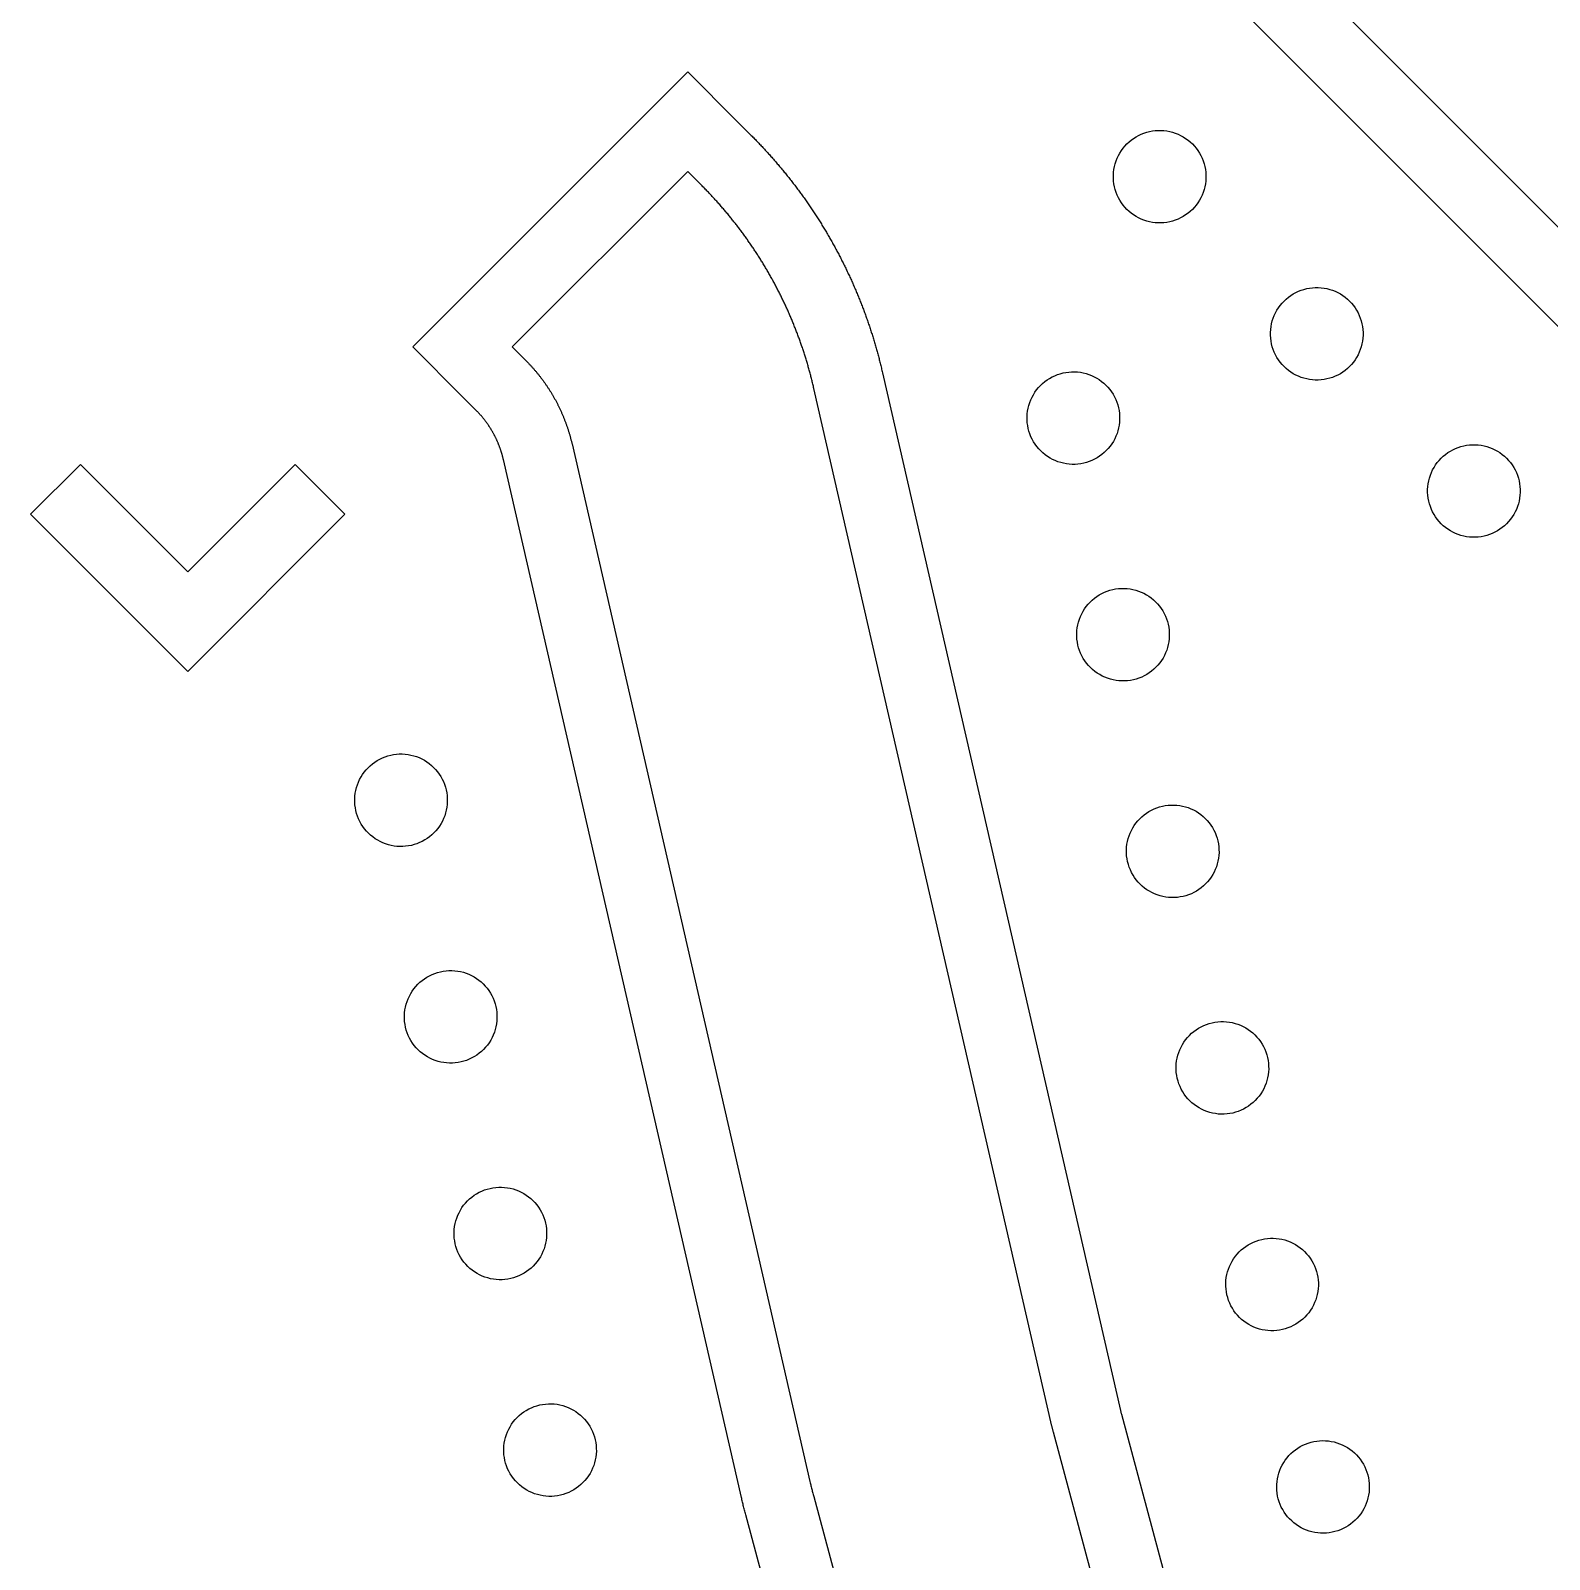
# Model space of a CAD drawing. Extents: x -16500 to 16500, y -16500 to 16500.
# Drawn here: x -424 to 3676, y -7772 to -3644 of the extents above; entities that cross this region are included whole.
import ezdxf

# ---------------------------------------------------------------- set-up
doc = ezdxf.new("R2010")
doc.units = 0
doc.header["$MEASUREMENT"] = 0
doc.layers.add('Top', color=1, linetype='Continuous')
doc.layers.add('Via', color=100, linetype='Continuous')

msp = doc.modelspace()

# ---------------------------------------------------------------- linework, layer by layer
at = {"layer": 'Top'}
for points in [[(2181.424, -2923.887), (2923.887, -2181.424), (7761.531, -7019.069), (8626.703, -6660.703), (10016.875, -7236.531), (10592.703, -8626.703), (10016.875, -10016.875), (8626.703, -10592.703), (7236.531, -10016.875), (6660.703, -8626.703), (7019.069, -7761.531)], [(2450.125, -2923.887), (6488.412, -6962.174), (6488.412, -6962.174), (6999.65, -7473.412), (7473.412, -6999.65), (6962.174, -6488.412), (6962.174, -6488.412), (2923.887, -2450.125)], [(0, -5374.012), (-424.264, -4949.747), (-289.914, -4815.397), (0, -5105.311), (289.914, -4815.397), (424.264, -4949.747)]]:
    msp.add_lwpolyline(points, close=True, dxfattribs=at)
for points in [[(1902.754, -9129.615), (1506.519, -7650.847), (1505.692, -7647.743), (1504.871, -7644.637), (1504.059, -7641.529), (1503.254, -7638.42), (1502.456, -7635.308), (1501.666, -7632.194), (1500.884, -7629.078), (1500.109, -7625.961), (1499.342, -7622.842), (1498.582, -7619.72), (1497.83, -7616.597), (1497.085, -7613.472), (1496.348, -7610.346), (1495.619, -7607.217), (1494.897, -7604.087), (852.343, -4802.223), (852.008, -4800.781), (851.665, -4799.341), (851.315, -4797.902), (850.957, -4796.465), (850.591, -4795.031), (850.217, -4793.598), (849.836, -4792.167), (849.447, -4790.738), (849.05, -4789.312), (848.646, -4787.887), (848.234, -4786.465), (847.815, -4785.045), (847.387, -4783.628), (846.952, -4782.212), (846.51, -4780.799), (846.06, -4779.389), (845.602, -4777.98), (845.137, -4776.575), (844.664, -4775.172), (844.183, -4773.771), (843.695, -4772.373), (843.2, -4770.978), (842.697, -4769.585), (842.187, -4768.195), (841.669, -4766.808), (841.143, -4765.424), (840.61, -4764.042), (840.07, -4762.664), (839.523, -4761.288), (838.967, -4759.915), (838.405, -4758.546), (837.835, -4757.179), (837.258, -4755.815), (836.673, -4754.455), (836.082, -4753.098), (835.483, -4751.744), (834.876, -4750.393), (834.262, -4749.045), (833.642, -4747.701), (833.013, -4746.36), (832.378, -4745.023), (831.735, -4743.689), (831.086, -4742.358), (830.429, -4741.031), (829.765, -4739.708), (829.094, -4738.388), (828.415, -4737.072), (827.73, -4735.759), (827.038, -4734.451), (826.338, -4733.146), (825.632, -4731.844), (824.919, -4730.547), (824.198, -4729.253), (823.471, -4727.963), (822.737, -4726.678), (821.995, -4725.396), (821.247, -4724.118), (820.492, -4722.844), (819.731, -4721.575), (818.962, -4720.309), (818.187, -4719.048), (817.404, -4717.79), (816.615, -4716.537), (815.82, -4715.289), (815.017, -4714.044), (814.208, -4712.804), (813.392, -4711.569), (812.57, -4710.337), (811.741, -4709.11), (810.905, -4707.888), (810.063, -4706.67), (809.214, -4705.457), (808.359, -4704.248), (807.498, -4703.044), (806.629, -4701.845), (805.755, -4700.65), (804.874, -4699.46), (803.986, -4698.275), (803.092, -4697.094), (802.192, -4695.919), (801.286, -4694.748), (800.373, -4693.582), (799.454, -4692.421), (798.528, -4691.265), (797.597, -4690.114), (796.659, -4688.968), (795.715, -4687.828), (794.765, -4686.692), (793.809, -4685.561), (792.847, -4684.436), (791.879, -4683.315), (790.905, -4682.2), (789.925, -4681.091), (788.938, -4679.986), (787.946, -4678.887), (786.948, -4677.793), (785.944, -4676.705), (784.935, -4675.622), (783.919, -4674.544), (782.898, -4673.472), (781.871, -4672.406), (780.838, -4671.345), (779.799, -4670.289), (778.755, -4669.239), (741.764, -4632.248), (741.763, -4632.248), (607.413, -4497.898), (1349.875, -3755.436), (1483.872, -3889.432), (1483.872, -3889.432), (1521.217, -3926.777), (1523.516, -3929.081), (1525.808, -3931.391), (1528.095, -3933.706), (1530.376, -3936.027), (1532.652, -3938.353), (1534.922, -3940.685), (1537.186, -3943.022), (1539.444, -3945.365), (1541.696, -3947.714), (1543.943, -3950.068), (1546.184, -3952.428), (1548.419, -3954.793), (1550.649, -3957.163), (1552.872, -3959.54), (1555.09, -3961.921), (1557.302, -3964.308), (1559.507, -3966.7), (1561.708, -3969.098), (1563.902, -3971.501), (1566.09, -3973.91), (1568.272, -3976.324), (1570.449, -3978.743), (1572.619, -3981.168), (1574.784, -3983.598), (1576.942, -3986.033), (1579.095, -3988.474), (1581.241, -3990.919), (1583.382, -3993.371), (1585.516, -3995.827), (1587.645, -3998.288), (1589.767, -4000.755), (1591.883, -4003.227), (1593.994, -4005.705), (1596.098, -4008.187), (1598.196, -4010.674), (1600.288, -4013.167), (1602.374, -4015.665), (1604.453, -4018.168), (1606.527, -4020.676), (1608.594, -4023.189), (1610.655, -4025.707), (1612.71, -4028.23), (1614.759, -4030.759), (1616.802, -4033.292), (1618.838, -4035.83), (1620.868, -4038.374), (1622.892, -4040.922), (1624.91, -4043.475), (1626.921, -4046.033), (1628.926, -4048.596), (1630.925, -4051.165), (1632.917, -4053.737), (1634.903, -4056.315), (1636.883, -4058.898), (1638.856, -4061.486), (1640.823, -4064.078), (1642.784, -4066.675), (1644.738, -4069.277), (1646.686, -4071.884), (1648.628, -4074.496), (1650.563, -4077.112), (1652.491, -4079.733), (1654.413, -4082.359), (1656.329, -4084.989), (1658.238, -4087.625), (1660.141, -4090.265), (1662.037, -4092.909), (1663.927, -4095.558), (1665.81, -4098.212), (1667.687, -4100.871), (1669.557, -4103.534), (1671.421, -4106.201), (1673.278, -4108.874), (1675.129, -4111.55), (1676.973, -4114.232), (1678.81, -4116.918), (1680.641, -4119.608), (1682.465, -4122.303), (1684.283, -4125.002), (1686.093, -4127.706), (1687.898, -4130.414), (1689.695, -4133.127), (1691.486, -4135.844), (1693.271, -4138.565), (1695.048, -4141.291), (1696.819, -4144.021), (1698.583, -4146.756), (1700.341, -4149.494), (1702.091, -4152.238), (1703.835, -4154.985), (1705.572, -4157.737), (1707.303, -4160.493), (1709.026, -4163.253), (1710.743, -4166.017), (1712.453, -4168.786), (1714.157, -4171.559), (1715.853, -4174.336), (1717.543, -4177.117), (1719.226, -4179.902), (1720.902, -4182.692), (1722.571, -4185.485), (1724.233, -4188.283), (1725.888, -4191.084), (1727.537, -4193.89), (1729.178, -4196.7), (1730.813, -4199.514), (1732.441, -4202.332), (1734.062, -4205.153), (1735.676, -4207.979), (1737.282, -4210.809), (1738.882, -4213.643), (1740.475, -4216.48), (1742.062, -4219.322), (1743.641, -4222.167), (1745.213, -4225.016), (1746.778, -4227.869), (1748.336, -4230.726), (1749.887, -4233.587), (1751.431, -4236.452), (1752.968, -4239.32), (1754.498, -4242.192), (1756.021, -4245.068), (1757.537, -4247.948), (1759.045, -4250.831), (1760.547, -4253.718), (1762.041, -4256.609), (1763.529, -4259.503), (1765.009, -4262.401), (1766.482, -4265.303), (1767.948, -4268.208), (1769.407, -4271.117), (1770.859, -4274.029), (1772.304, -4276.945), (1773.741, -4279.864), (1775.172, -4282.787), (1776.595, -4285.714), (1778.011, -4288.644), (1779.419, -4291.577), (1780.821, -4294.514), (1782.215, -4297.455), (1783.602, -4300.398), (1784.982, -4303.346), (1786.355, -4306.296), (1787.72, -4309.25), (1789.078, -4312.207), (1790.429, -4315.168), (1791.772, -4318.132), (1793.109, -4321.099), (1794.438, -4324.069), (1795.759, -4327.043), (1797.074, -4330.02), (1798.381, -4333), (1799.68, -4335.984), (1800.973, -4338.97), (1802.258, -4341.96), (1803.535, -4344.953), (1804.806, -4347.949), (1806.069, -4350.948), (1807.324, -4353.95), (1808.573, -4356.955), (1809.813, -4359.964), (1811.047, -4362.975), (1812.273, -4365.989), (1813.492, -4369.007), (1814.703, -4372.027), (1815.907, -4375.05), (1817.103, -4378.077), (1818.292, -4381.106), (1819.474, -4384.138), (1820.648, -4387.173), (1821.814, -4390.211), (1822.973, -4393.252), (1824.125, -4396.295), (1825.269, -4399.342), (1826.406, -4402.391), (1827.535, -4405.443), (1828.657, -4408.498), (1829.771, -4411.555), (1830.878, -4414.615), (1831.977, -4417.678), (1833.068, -4420.744), (1834.153, -4423.812), (1835.229, -4426.883), (1836.298, -4429.957), (1837.36, -4433.033), (1838.414, -4436.112), (1839.46, -4439.193), (1840.499, -4442.277), (1841.53, -4445.363), (1842.554, -4448.452), (1843.57, -4451.544), (1844.578, -4454.638), (1845.579, -4457.734), (1846.572, -4460.833), (1847.558, -4463.935), (1848.536, -4467.038), (1849.506, -4470.144), (1850.469, -4473.253), (1851.424, -4476.364), (1852.371, -4479.477), (1853.311, -4482.593), (1854.243, -4485.71), (1855.168, -4488.831), (1856.085, -4491.953), (1856.994, -4495.077), (1857.895, -4498.204), (1858.789, -4501.333), (1859.675, -4504.465), (1860.554, -4507.598), (1861.424, -4510.733), (1862.287, -4513.871), (1863.143, -4517.011), (1863.99, -4520.153), (1864.83, -4523.297), (1865.662, -4526.443), (1866.487, -4529.591), (1867.303, -4532.741), (1868.112, -4535.893), (1868.913, -4539.047), (1869.707, -4542.203), (1870.493, -4545.361), (1871.271, -4548.52), (1872.041, -4551.682), (1872.803, -4554.846), (1873.558, -4558.011), (1874.305, -4561.179), (1875.044, -4564.348), (1875.775, -4567.519), (2518.329, -7369.382), (2518.652, -7370.774), (2518.982, -7372.164), (2519.32, -7373.552), (2519.664, -7374.939), (2520.016, -7376.323), (2520.375, -7377.706), (2520.741, -7379.087), (2916.976, -8857.855)], [(2733.45, -8907.031), (2337.216, -7428.263), (2336.733, -7426.447), (2336.258, -7424.629), (2335.79, -7422.809), (2335.329, -7420.988), (2334.876, -7419.164), (2334.43, -7417.339), (2333.991, -7415.512), (2333.56, -7413.683), (2333.137, -7411.853), (1690.583, -4609.989), (1689.905, -4607.054), (1689.22, -4604.121), (1688.528, -4601.189), (1687.827, -4598.26), (1687.119, -4595.332), (1686.403, -4592.406), (1685.679, -4589.483), (1684.947, -4586.561), (1684.208, -4583.641), (1683.461, -4580.723), (1682.706, -4577.807), (1681.943, -4574.893), (1681.173, -4571.981), (1680.395, -4569.071), (1679.609, -4566.163), (1678.816, -4563.257), (1678.015, -4560.354), (1677.206, -4557.452), (1676.389, -4554.553), (1675.565, -4551.656), (1674.733, -4548.761), (1673.893, -4545.868), (1673.046, -4542.977), (1672.191, -4540.089), (1671.328, -4537.203), (1670.458, -4534.319), (1669.58, -4531.438), (1668.695, -4528.559), (1667.801, -4525.682), (1666.901, -4522.808), (1665.992, -4519.936), (1665.076, -4517.067), (1664.152, -4514.2), (1663.221, -4511.335), (1662.282, -4508.473), (1661.336, -4505.614), (1660.381, -4502.757), (1659.42, -4499.902), (1658.451, -4497.05), (1657.474, -4494.201), (1656.489, -4491.354), (1655.498, -4488.51), (1654.498, -4485.668), (1653.491, -4482.83), (1652.477, -4479.994), (1651.454, -4477.16), (1650.425, -4474.329), (1649.388, -4471.501), (1648.343, -4468.676), (1647.291, -4465.854), (1646.232, -4463.034), (1645.165, -4460.217), (1644.09, -4457.403), (1643.008, -4454.592), (1641.919, -4451.784), (1640.822, -4448.979), (1639.718, -4446.176), (1638.606, -4443.377), (1637.487, -4440.58), (1636.36, -4437.787), (1635.226, -4434.996), (1634.085, -4432.209), (1632.936, -4429.424), (1631.78, -4426.643), (1630.616, -4423.865), (1629.445, -4421.089), (1628.267, -4418.317), (1627.081, -4415.548), (1625.888, -4412.783), (1624.688, -4410.02), (1623.48, -4407.26), (1622.265, -4404.504), (1621.043, -4401.751), (1619.813, -4399.001), (1618.577, -4396.255), (1617.332, -4393.512), (1616.081, -4390.772), (1614.822, -4388.035), (1613.556, -4385.302), (1612.283, -4382.572), (1611.003, -4379.846), (1609.715, -4377.123), (1608.42, -4374.403), (1607.118, -4371.687), (1605.809, -4368.975), (1604.492, -4366.265), (1603.168, -4363.56), (1601.837, -4360.857), (1600.499, -4358.159), (1599.154, -4355.464), (1597.802, -4352.772), (1596.442, -4350.084), (1595.076, -4347.4), (1593.702, -4344.72), (1592.321, -4342.043), (1590.933, -4339.369), (1589.538, -4336.7), (1588.136, -4334.034), (1586.727, -4331.372), (1585.311, -4328.713), (1583.887, -4326.058), (1582.457, -4323.408), (1581.02, -4320.761), (1579.575, -4318.117), (1578.124, -4315.478), (1576.666, -4312.842), (1575.2, -4310.211), (1573.728, -4307.583), (1572.249, -4304.959), (1570.762, -4302.339), (1569.269, -4299.723), (1567.769, -4297.111), (1566.262, -4294.503), (1564.748, -4291.899), (1563.227, -4289.299), (1561.699, -4286.703), (1560.164, -4284.112), (1558.623, -4281.524), (1557.074, -4278.94), (1555.519, -4276.361), (1553.957, -4273.785), (1552.388, -4271.214), (1550.812, -4268.647), (1549.23, -4266.084), (1547.64, -4263.525), (1546.044, -4260.971), (1544.441, -4258.421), (1542.832, -4255.875), (1541.215, -4253.333), (1539.592, -4250.796), (1537.962, -4248.263), (1536.325, -4245.734), (1534.682, -4243.209), (1533.032, -4240.689), (1531.375, -4238.174), (1529.712, -4235.663), (1528.042, -4233.156), (1526.365, -4230.654), (1524.682, -4228.156), (1522.992, -4225.662), (1521.295, -4223.173), (1519.592, -4220.689), (1517.882, -4218.209), (1516.166, -4215.734), (1514.443, -4213.263), (1512.714, -4210.797), (1510.978, -4208.335), (1509.235, -4205.878), (1507.486, -4203.426), (1505.731, -4200.978), (1503.969, -4198.535), (1502.2, -4196.097), (1500.425, -4193.663), (1498.644, -4191.234), (1496.856, -4188.81), (1495.062, -4186.391), (1493.261, -4183.976), (1491.454, -4181.566), (1489.641, -4179.161), (1487.821, -4176.761), (1485.995, -4174.366), (1484.162, -4171.975), (1482.323, -4169.589), (1480.478, -4167.209), (1478.627, -4164.833), (1476.769, -4162.462), (1474.905, -4160.096), (1473.034, -4157.735), (1471.158, -4155.379), (1469.275, -4153.028), (1467.386, -4150.681), (1465.49, -4148.34), (1463.589, -4146.004), (1461.681, -4143.673), (1459.767, -4141.347), (1457.847, -4139.027), (1455.921, -4136.711), (1453.988, -4134.4), (1452.05, -4132.095), (1450.105, -4129.795), (1448.154, -4127.499), (1446.198, -4125.209), (1444.235, -4122.925), (1442.266, -4120.645), (1440.291, -4118.371), (1438.31, -4116.102), (1436.323, -4113.838), (1434.33, -4111.58), (1432.331, -4109.326), (1430.326, -4107.078), (1428.315, -4104.836), (1426.298, -4102.599), (1424.275, -4100.367), (1422.247, -4098.14), (1420.212, -4095.919), (1418.171, -4093.703), (1416.125, -4091.493), (1414.073, -4089.288), (1412.015, -4087.089), (1409.951, -4084.895), (1407.881, -4082.707), (1405.805, -4080.524), (1403.724, -4078.346), (1401.637, -4076.175), (1399.544, -4074.008), (1397.446, -4071.847), (1395.341, -4069.692), (1393.231, -4067.543), (1391.116, -4065.399), (1388.994, -4063.26), (1386.867, -4061.128), (1349.876, -4024.136), (876.114, -4497.898), (913.106, -4534.889), (914.467, -4536.256), (915.822, -4537.628), (917.172, -4539.006), (918.515, -4540.39), (919.854, -4541.779), (921.186, -4543.173), (922.513, -4544.573), (923.833, -4545.979), (925.148, -4547.39), (926.457, -4548.806), (927.76, -4550.228), (929.058, -4551.656), (930.349, -4553.088), (931.634, -4554.526), (932.914, -4555.97), (934.187, -4557.418), (935.455, -4558.872), (936.716, -4560.332), (937.971, -4561.796), (939.22, -4563.266), (940.464, -4564.74), (941.7, -4566.22), (942.931, -4567.705), (944.156, -4569.195), (945.374, -4570.69), (946.587, -4572.191), (947.793, -4573.696), (948.992, -4575.206), (950.186, -4576.721), (951.373, -4578.241), (952.554, -4579.766), (953.728, -4581.296), (954.897, -4582.831), (956.058, -4584.371), (957.214, -4585.915), (958.363, -4587.464), (959.505, -4589.018), (960.641, -4590.577), (961.771, -4592.14), (962.894, -4593.708), (964.011, -4595.281), (965.121, -4596.858), (966.224, -4598.44), (967.321, -4600.027), (968.412, -4601.618), (969.495, -4603.213), (970.573, -4604.813), (971.643, -4606.418), (972.707, -4608.026), (973.764, -4609.64), (974.814, -4611.257), (975.858, -4612.879), (976.895, -4614.506), (977.925, -4616.136), (978.949, -4617.771), (979.965, -4619.41), (980.975, -4621.053), (981.978, -4622.701), (982.975, -4624.352), (983.964, -4626.008), (984.946, -4627.668), (985.922, -4629.332), (986.891, -4631), (987.852, -4632.671), (988.807, -4634.347), (989.755, -4636.027), (990.696, -4637.711), (991.63, -4639.399), (992.556, -4641.09), (993.476, -4642.785), (994.389, -4644.484), (995.295, -4646.187), (996.193, -4647.894), (997.085, -4649.604), (997.969, -4651.318), (998.847, -4653.036), (999.717, -4654.757), (1000.58, -4656.482), (1001.436, -4658.211), (1002.285, -4659.943), (1003.126, -4661.678), (1003.961, -4663.417), (1004.788, -4665.159), (1005.608, -4666.905), (1006.42, -4668.655), (1007.226, -4670.407), (1008.024, -4672.163), (1008.814, -4673.922), (1009.598, -4675.685), (1010.374, -4677.45), (1011.143, -4679.219), (1011.905, -4680.991), (1012.659, -4682.767), (1013.405, -4684.545), (1014.145, -4686.326), (1014.877, -4688.111), (1015.601, -4689.898), (1016.319, -4691.689), (1017.028, -4693.482), (1017.731, -4695.279), (1018.425, -4697.078), (1019.113, -4698.88), (1019.793, -4700.685), (1020.465, -4702.493), (1021.13, -4704.303), (1021.787, -4706.117), (1022.437, -4707.933), (1023.08, -4709.751), (1023.714, -4711.573), (1024.342, -4713.396), (1024.961, -4715.223), (1025.573, -4717.052), (1026.178, -4718.884), (1026.775, -4720.718), (1027.364, -4722.554), (1027.945, -4724.393), (1028.519, -4726.235), (1029.086, -4728.078), (1029.644, -4729.925), (1030.195, -4731.773), (1030.739, -4733.624), (1031.274, -4735.476), (1031.802, -4737.332), (1032.323, -4739.189), (1032.835, -4741.048), (1033.34, -4742.91), (1033.837, -4744.773), (1034.327, -4746.639), (1034.808, -4748.507), (1035.282, -4750.376), (1035.748, -4752.248), (1036.207, -4754.121), (1036.657, -4755.997), (1037.1, -4757.874), (1037.535, -4759.753), (1680.089, -7561.617), (1680.752, -7564.489), (1681.422, -7567.361), (1682.1, -7570.23), (1682.785, -7573.097), (1683.478, -7575.963), (1684.178, -7578.827), (1684.885, -7581.689), (1685.6, -7584.55), (1686.322, -7587.408), (1687.052, -7590.265), (1687.789, -7593.119), (1688.534, -7595.972), (1689.286, -7598.823), (1690.045, -7601.672), (2086.28, -9080.439)]]:
    msp.add_lwpolyline(points, dxfattribs=at)
at = {"layer": 'Via'}
for points in [[(2620.147, -4163.225), (2612.31, -4162.732), (2604.519, -4161.748), (2596.805, -4160.276), (2589.199, -4158.323), (2581.731, -4155.897), (2574.43, -4153.006), (2567.324, -4149.663), (2560.443, -4145.88), (2553.813, -4141.672), (2547.46, -4137.056), (2541.409, -4132.051), (2535.685, -4126.675), (2530.309, -4120.951), (2525.304, -4114.9), (2520.688, -4108.547), (2516.48, -4101.917), (2512.697, -4095.036), (2509.354, -4087.93), (2506.463, -4080.629), (2504.037, -4073.161), (2502.084, -4065.555), (2500.612, -4057.841), (2499.628, -4050.05), (2499.135, -4042.213), (2499.135, -4034.36), (2499.628, -4026.523), (2500.612, -4018.732), (2502.084, -4011.019), (2504.037, -4003.413), (2506.463, -3995.945), (2509.354, -3988.643), (2512.697, -3981.538), (2516.48, -3974.657), (2520.688, -3968.026), (2525.304, -3961.673), (2530.309, -3955.623), (2535.685, -3949.898), (2541.409, -3944.523), (2547.46, -3939.517), (2553.813, -3934.902), (2560.443, -3930.694), (2567.324, -3926.911), (2574.43, -3923.567), (2581.731, -3920.677), (2589.199, -3918.25), (2596.805, -3916.297), (2604.519, -3914.826), (2612.31, -3913.842), (2620.147, -3913.348), (2628, -3913.348), (2635.837, -3913.842), (2643.628, -3914.826), (2651.341, -3916.297), (2658.947, -3918.25), (2666.415, -3920.677), (2673.717, -3923.567), (2680.822, -3926.911), (2687.703, -3930.694), (2694.334, -3934.902), (2700.687, -3939.517), (2706.737, -3944.523), (2712.462, -3949.898), (2717.837, -3955.623), (2722.843, -3961.673), (2727.458, -3968.026), (2731.666, -3974.657), (2735.449, -3981.538), (2738.793, -3988.643), (2741.683, -3995.945), (2744.11, -4003.413), (2746.063, -4011.019), (2747.534, -4018.732), (2748.518, -4026.523), (2749.012, -4034.36), (2749.012, -4042.213), (2748.518, -4050.05), (2747.534, -4057.841), (2746.063, -4065.555), (2744.11, -4073.161), (2741.683, -4080.629), (2738.793, -4087.93), (2735.449, -4095.036), (2731.666, -4101.917), (2727.458, -4108.547), (2722.843, -4114.9), (2717.837, -4120.951), (2712.462, -4126.675), (2706.737, -4132.051), (2700.687, -4137.056), (2694.334, -4141.672), (2687.703, -4145.88), (2680.822, -4149.663), (2673.717, -4153.006), (2666.415, -4155.897), (2658.947, -4158.323), (2651.341, -4160.276), (2643.628, -4161.748), (2635.837, -4162.732), (2628, -4163.225)], [(3044.412, -4587.49), (3036.575, -4586.997), (3028.784, -4586.013), (3021.07, -4584.541), (3013.464, -4582.588), (3005.996, -4580.162), (2998.695, -4577.271), (2991.589, -4573.928), (2984.708, -4570.145), (2978.078, -4565.937), (2971.725, -4561.321), (2965.674, -4556.316), (2959.95, -4550.94), (2954.574, -4545.216), (2949.569, -4539.165), (2944.953, -4532.812), (2940.745, -4526.182), (2936.962, -4519.301), (2933.619, -4512.195), (2930.728, -4504.894), (2928.302, -4497.426), (2926.349, -4489.82), (2924.877, -4482.106), (2923.893, -4474.315), (2923.4, -4466.478), (2923.4, -4458.625), (2923.893, -4450.788), (2924.877, -4442.997), (2926.349, -4435.284), (2928.302, -4427.678), (2930.728, -4420.21), (2933.619, -4412.908), (2936.962, -4405.803), (2940.745, -4398.922), (2944.953, -4392.291), (2949.569, -4385.938), (2954.574, -4379.888), (2959.95, -4374.163), (2965.674, -4368.788), (2971.725, -4363.782), (2978.078, -4359.167), (2984.708, -4354.959), (2991.589, -4351.176), (2998.695, -4347.832), (3005.996, -4344.942), (3013.464, -4342.515), (3021.07, -4340.562), (3028.784, -4339.091), (3036.575, -4338.107), (3044.412, -4337.613), (3052.265, -4337.613), (3060.102, -4338.107), (3067.893, -4339.091), (3075.606, -4340.562), (3083.212, -4342.515), (3090.68, -4344.942), (3097.982, -4347.832), (3105.087, -4351.176), (3111.968, -4354.959), (3118.599, -4359.167), (3124.952, -4363.782), (3131.002, -4368.788), (3136.727, -4374.163), (3142.102, -4379.888), (3147.108, -4385.938), (3151.723, -4392.291), (3155.931, -4398.922), (3159.714, -4405.803), (3163.058, -4412.908), (3165.948, -4420.21), (3168.375, -4427.678), (3170.328, -4435.284), (3171.799, -4442.997), (3172.783, -4450.788), (3173.277, -4458.625), (3173.277, -4466.478), (3172.783, -4474.315), (3171.799, -4482.106), (3170.328, -4489.82), (3168.375, -4497.426), (3165.948, -4504.894), (3163.058, -4512.195), (3159.714, -4519.301), (3155.931, -4526.182), (3151.723, -4532.812), (3147.108, -4539.165), (3142.102, -4545.216), (3136.727, -4550.94), (3131.002, -4556.316), (3124.952, -4561.321), (3118.599, -4565.937), (3111.968, -4570.145), (3105.087, -4573.928), (3097.982, -4577.271), (3090.68, -4580.162), (3083.212, -4582.588), (3075.606, -4584.541), (3067.893, -4586.013), (3060.102, -4586.997), (3052.265, -4587.49)], [(2387.966, -4814.995), (2380.126, -4814.545), (2372.33, -4813.604), (2364.608, -4812.175), (2356.991, -4810.264), (2349.51, -4807.879), (2342.193, -4805.028), (2335.069, -4801.724), (2328.167, -4797.979), (2321.514, -4793.808), (2315.135, -4789.227), (2309.057, -4784.255), (2303.303, -4778.911), (2297.896, -4773.217), (2292.857, -4767.194), (2288.207, -4760.866), (2283.963, -4754.259), (2280.142, -4747.399), (2276.759, -4740.312), (2273.828, -4733.027), (2271.36, -4725.572), (2269.365, -4717.977), (2267.851, -4710.272), (2266.824, -4702.486), (2266.288, -4694.652), (2266.245, -4686.799), (2266.695, -4678.96), (2267.636, -4671.164), (2269.065, -4663.442), (2270.976, -4655.825), (2273.361, -4648.344), (2276.211, -4641.027), (2279.516, -4633.903), (2283.261, -4627.001), (2287.432, -4620.348), (2292.012, -4613.969), (2296.984, -4607.891), (2302.328, -4602.137), (2308.023, -4596.73), (2314.046, -4591.691), (2320.373, -4587.041), (2326.98, -4582.797), (2333.841, -4578.976), (2340.927, -4575.593), (2348.213, -4572.662), (2355.667, -4570.194), (2363.263, -4568.199), (2370.968, -4566.685), (2378.753, -4565.658), (2386.587, -4565.122), (2394.44, -4565.079), (2402.28, -4565.528), (2410.076, -4566.47), (2417.798, -4567.899), (2425.414, -4569.809), (2432.896, -4572.195), (2440.213, -4575.045), (2447.337, -4578.35), (2454.239, -4582.095), (2460.892, -4586.266), (2467.27, -4590.846), (2473.348, -4595.818), (2479.102, -4601.162), (2484.509, -4606.857), (2489.548, -4612.88), (2494.199, -4619.207), (2498.443, -4625.814), (2502.264, -4632.674), (2505.647, -4639.761), (2508.578, -4647.046), (2511.045, -4654.501), (2513.04, -4662.096), (2514.554, -4669.802), (2515.581, -4677.587), (2516.118, -4685.421), (2516.161, -4693.274), (2515.711, -4701.114), (2514.77, -4708.91), (2513.341, -4716.631), (2511.43, -4724.248), (2509.045, -4731.73), (2506.194, -4739.047), (2502.89, -4746.17), (2499.145, -4753.073), (2494.974, -4759.726), (2490.393, -4766.104), (2485.421, -4772.182), (2480.077, -4777.936), (2474.383, -4783.343), (2468.36, -4788.382), (2462.032, -4793.033), (2455.425, -4797.277), (2448.565, -4801.098), (2441.478, -4804.48), (2434.193, -4807.411), (2426.738, -4809.879), (2419.143, -4811.874), (2411.438, -4813.388), (2403.653, -4814.415), (2395.818, -4814.951)], [(3468.676, -5011.754), (3460.839, -5011.261), (3453.048, -5010.277), (3445.334, -5008.805), (3437.728, -5006.852), (3430.26, -5004.426), (3422.959, -5001.535), (3415.853, -4998.192), (3408.972, -4994.409), (3402.342, -4990.201), (3395.989, -4985.585), (3389.938, -4980.58), (3384.214, -4975.204), (3378.838, -4969.48), (3373.833, -4963.429), (3369.217, -4957.076), (3365.009, -4950.446), (3361.226, -4943.565), (3357.883, -4936.459), (3354.992, -4929.158), (3352.566, -4921.69), (3350.613, -4914.084), (3349.141, -4906.37), (3348.157, -4898.579), (3347.664, -4890.742), (3347.664, -4882.889), (3348.157, -4875.052), (3349.141, -4867.261), (3350.613, -4859.548), (3352.566, -4851.942), (3354.992, -4844.474), (3357.883, -4837.172), (3361.226, -4830.067), (3365.009, -4823.186), (3369.217, -4816.555), (3373.833, -4810.202), (3378.838, -4804.152), (3384.214, -4798.427), (3389.938, -4793.052), (3395.989, -4788.046), (3402.342, -4783.431), (3408.972, -4779.223), (3415.853, -4775.44), (3422.959, -4772.096), (3430.26, -4769.206), (3437.728, -4766.779), (3445.334, -4764.826), (3453.048, -4763.355), (3460.839, -4762.371), (3468.676, -4761.877), (3476.529, -4761.877), (3484.366, -4762.371), (3492.157, -4763.355), (3499.87, -4764.826), (3507.476, -4766.779), (3514.944, -4769.206), (3522.246, -4772.096), (3529.351, -4775.44), (3536.232, -4779.223), (3542.863, -4783.431), (3549.216, -4788.046), (3555.266, -4793.052), (3560.991, -4798.427), (3566.366, -4804.152), (3571.372, -4810.202), (3575.987, -4816.555), (3580.195, -4823.186), (3583.978, -4830.067), (3587.322, -4837.172), (3590.212, -4844.474), (3592.639, -4851.942), (3594.592, -4859.548), (3596.063, -4867.261), (3597.047, -4875.052), (3597.541, -4882.889), (3597.541, -4890.742), (3597.047, -4898.579), (3596.063, -4906.37), (3594.592, -4914.084), (3592.639, -4921.69), (3590.212, -4929.158), (3587.322, -4936.459), (3583.978, -4943.565), (3580.195, -4950.446), (3575.987, -4957.076), (3571.372, -4963.429), (3566.366, -4969.48), (3560.991, -4975.204), (3555.266, -4980.58), (3549.216, -4985.585), (3542.863, -4990.201), (3536.232, -4994.409), (3529.351, -4998.192), (3522.246, -5001.535), (3514.944, -5004.426), (3507.476, -5006.852), (3499.87, -5008.805), (3492.157, -5010.277), (3484.366, -5011.261), (3476.529, -5011.754)], [(2522.083, -5399.813), (2514.243, -5399.363), (2506.447, -5398.422), (2498.725, -5396.993), (2491.108, -5395.082), (2483.627, -5392.697), (2476.31, -5389.846), (2469.186, -5386.542), (2462.284, -5382.797), (2455.631, -5378.626), (2449.252, -5374.045), (2443.174, -5369.073), (2437.42, -5363.729), (2432.013, -5358.035), (2426.974, -5352.012), (2422.324, -5345.684), (2418.08, -5339.077), (2414.259, -5332.217), (2410.876, -5325.13), (2407.945, -5317.845), (2405.477, -5310.39), (2403.482, -5302.795), (2401.968, -5295.09), (2400.941, -5287.304), (2400.405, -5279.47), (2400.362, -5271.617), (2400.812, -5263.778), (2401.753, -5255.982), (2403.182, -5248.26), (2405.093, -5240.643), (2407.478, -5233.162), (2410.328, -5225.845), (2413.633, -5218.721), (2417.378, -5211.819), (2421.549, -5205.166), (2426.129, -5198.787), (2431.101, -5192.709), (2436.445, -5186.955), (2442.14, -5181.548), (2448.163, -5176.509), (2454.49, -5171.859), (2461.097, -5167.615), (2467.958, -5163.794), (2475.044, -5160.411), (2482.33, -5157.48), (2489.784, -5155.012), (2497.38, -5153.017), (2505.085, -5151.503), (2512.87, -5150.476), (2520.704, -5149.94), (2528.557, -5149.897), (2536.397, -5150.346), (2544.193, -5151.288), (2551.915, -5152.717), (2559.531, -5154.627), (2567.013, -5157.013), (2574.33, -5159.863), (2581.454, -5163.168), (2588.356, -5166.913), (2595.009, -5171.084), (2601.387, -5175.664), (2607.465, -5180.636), (2613.219, -5185.98), (2618.626, -5191.675), (2623.665, -5197.698), (2628.316, -5204.025), (2632.56, -5210.632), (2636.381, -5217.492), (2639.764, -5224.579), (2642.695, -5231.864), (2645.162, -5239.319), (2647.157, -5246.914), (2648.671, -5254.62), (2649.698, -5262.405), (2650.235, -5270.239), (2650.278, -5278.092), (2649.828, -5285.932), (2648.887, -5293.728), (2647.458, -5301.449), (2645.547, -5309.066), (2643.162, -5316.548), (2640.311, -5323.865), (2637.007, -5330.988), (2633.262, -5337.891), (2629.091, -5344.544), (2624.51, -5350.922), (2619.538, -5357), (2614.194, -5362.754), (2608.5, -5368.161), (2602.477, -5373.2), (2596.149, -5377.851), (2589.542, -5382.095), (2582.682, -5385.916), (2575.595, -5389.298), (2568.31, -5392.229), (2560.855, -5394.697), (2553.26, -5396.692), (2545.555, -5398.206), (2537.77, -5399.233), (2529.935, -5399.769)], [(572.685, -5846.857), (564.845, -5846.408), (557.049, -5845.466), (549.327, -5844.037), (541.711, -5842.127), (534.229, -5839.741), (526.912, -5836.891), (519.788, -5833.586), (512.886, -5829.841), (506.233, -5825.67), (499.855, -5821.09), (493.777, -5816.118), (488.023, -5810.774), (482.616, -5805.079), (477.577, -5799.056), (472.926, -5792.729), (468.682, -5786.122), (464.861, -5779.262), (461.478, -5772.175), (458.547, -5764.89), (456.08, -5757.435), (454.085, -5749.84), (452.571, -5742.134), (451.544, -5734.349), (451.007, -5726.515), (450.964, -5718.662), (451.414, -5710.822), (452.355, -5703.026), (453.784, -5695.305), (455.695, -5687.688), (458.08, -5680.206), (460.931, -5672.889), (464.235, -5665.766), (467.98, -5658.863), (472.151, -5652.21), (476.732, -5645.832), (481.704, -5639.754), (487.048, -5634), (492.742, -5628.593), (498.765, -5623.554), (505.093, -5618.903), (511.7, -5614.659), (518.56, -5610.838), (525.647, -5607.456), (532.932, -5604.525), (540.387, -5602.057), (547.982, -5600.062), (555.687, -5598.548), (563.472, -5597.521), (571.307, -5596.985), (579.159, -5596.941), (586.999, -5597.391), (594.795, -5598.332), (602.517, -5599.761), (610.134, -5601.672), (617.615, -5604.057), (624.932, -5606.908), (632.056, -5610.212), (638.958, -5613.957), (645.611, -5618.128), (651.99, -5622.709), (658.068, -5627.681), (663.822, -5633.025), (669.229, -5638.719), (674.268, -5644.742), (678.918, -5651.07), (683.162, -5657.677), (686.983, -5664.537), (690.366, -5671.624), (693.297, -5678.909), (695.765, -5686.364), (697.76, -5693.959), (699.274, -5701.664), (700.301, -5709.45), (700.837, -5717.284), (700.88, -5725.137), (700.43, -5732.976), (699.489, -5740.772), (698.06, -5748.494), (696.149, -5756.111), (693.764, -5763.592), (690.914, -5770.909), (687.609, -5778.033), (683.864, -5784.935), (679.693, -5791.588), (675.113, -5797.967), (670.141, -5804.045), (664.797, -5809.799), (659.102, -5815.206), (653.079, -5820.245), (646.752, -5824.895), (640.145, -5829.139), (633.284, -5832.96), (626.198, -5836.343), (618.912, -5839.274), (611.458, -5841.742), (603.862, -5843.737), (596.157, -5845.251), (588.372, -5846.278), (580.538, -5846.814)], [(2656.2, -5984.632), (2648.36, -5984.182), (2640.564, -5983.241), (2632.842, -5981.812), (2625.225, -5979.901), (2617.744, -5977.516), (2610.427, -5974.665), (2603.303, -5971.361), (2596.401, -5967.616), (2589.748, -5963.445), (2583.369, -5958.864), (2577.291, -5953.892), (2571.537, -5948.548), (2566.13, -5942.854), (2561.091, -5936.831), (2556.441, -5930.503), (2552.197, -5923.896), (2548.376, -5917.036), (2544.993, -5909.949), (2542.062, -5902.664), (2539.594, -5895.209), (2537.599, -5887.614), (2536.085, -5879.909), (2535.058, -5872.123), (2534.522, -5864.289), (2534.479, -5856.436), (2534.929, -5848.597), (2535.87, -5840.801), (2537.299, -5833.079), (2539.21, -5825.462), (2541.595, -5817.981), (2544.445, -5810.664), (2547.75, -5803.54), (2551.495, -5796.638), (2555.666, -5789.985), (2560.246, -5783.606), (2565.218, -5777.528), (2570.562, -5771.774), (2576.257, -5766.367), (2582.28, -5761.328), (2588.607, -5756.678), (2595.214, -5752.434), (2602.075, -5748.613), (2609.161, -5745.23), (2616.447, -5742.299), (2623.901, -5739.831), (2631.497, -5737.836), (2639.202, -5736.322), (2646.987, -5735.295), (2654.821, -5734.759), (2662.674, -5734.716), (2670.514, -5735.165), (2678.31, -5736.107), (2686.032, -5737.536), (2693.648, -5739.446), (2701.13, -5741.832), (2708.447, -5744.682), (2715.571, -5747.987), (2722.473, -5751.732), (2729.126, -5755.903), (2735.504, -5760.483), (2741.582, -5765.455), (2747.336, -5770.799), (2752.743, -5776.494), (2757.782, -5782.517), (2762.433, -5788.844), (2766.677, -5795.451), (2770.498, -5802.311), (2773.881, -5809.398), (2776.812, -5816.683), (2779.279, -5824.138), (2781.274, -5831.733), (2782.788, -5839.439), (2783.815, -5847.224), (2784.352, -5855.058), (2784.395, -5862.911), (2783.945, -5870.751), (2783.004, -5878.547), (2781.575, -5886.268), (2779.664, -5893.885), (2777.279, -5901.367), (2774.428, -5908.684), (2771.124, -5915.807), (2767.379, -5922.71), (2763.208, -5929.363), (2758.627, -5935.741), (2753.655, -5941.819), (2748.311, -5947.573), (2742.617, -5952.98), (2736.594, -5958.019), (2730.266, -5962.67), (2723.659, -5966.914), (2716.799, -5970.735), (2709.712, -5974.117), (2702.427, -5977.048), (2694.972, -5979.516), (2687.377, -5981.511), (2679.672, -5983.025), (2671.887, -5984.052), (2664.052, -5984.588)], [(706.802, -6431.676), (698.962, -6431.227), (691.166, -6430.285), (683.444, -6428.856), (675.828, -6426.946), (668.346, -6424.56), (661.029, -6421.71), (653.905, -6418.405), (647.003, -6414.66), (640.35, -6410.489), (633.972, -6405.909), (627.894, -6400.937), (622.14, -6395.593), (616.733, -6389.898), (611.694, -6383.875), (607.043, -6377.548), (602.799, -6370.941), (598.978, -6364.081), (595.595, -6356.994), (592.664, -6349.709), (590.197, -6342.254), (588.202, -6334.659), (586.688, -6326.953), (585.661, -6319.168), (585.124, -6311.334), (585.081, -6303.481), (585.531, -6295.641), (586.472, -6287.845), (587.901, -6280.124), (589.812, -6272.507), (592.197, -6265.025), (595.048, -6257.708), (598.352, -6250.585), (602.097, -6243.682), (606.268, -6237.029), (610.849, -6230.651), (615.821, -6224.573), (621.165, -6218.819), (626.859, -6213.412), (632.882, -6208.373), (639.21, -6203.722), (645.817, -6199.478), (652.677, -6195.657), (659.764, -6192.275), (667.049, -6189.344), (674.504, -6186.876), (682.099, -6184.881), (689.804, -6183.367), (697.589, -6182.34), (705.424, -6181.804), (713.276, -6181.76), (721.116, -6182.21), (728.912, -6183.151), (736.634, -6184.58), (744.251, -6186.491), (751.732, -6188.876), (759.049, -6191.727), (766.173, -6195.031), (773.075, -6198.776), (779.728, -6202.947), (786.107, -6207.528), (792.185, -6212.5), (797.939, -6217.844), (803.346, -6223.538), (808.385, -6229.561), (813.035, -6235.889), (817.279, -6242.496), (821.1, -6249.356), (824.483, -6256.443), (827.414, -6263.728), (829.882, -6271.183), (831.877, -6278.778), (833.391, -6286.483), (834.418, -6294.269), (834.954, -6302.103), (834.997, -6309.956), (834.547, -6317.795), (833.606, -6325.591), (832.177, -6333.313), (830.266, -6340.93), (827.881, -6348.411), (825.031, -6355.728), (821.726, -6362.852), (817.981, -6369.754), (813.81, -6376.407), (809.23, -6382.786), (804.258, -6388.864), (798.914, -6394.618), (793.219, -6400.025), (787.196, -6405.064), (780.869, -6409.714), (774.262, -6413.958), (767.401, -6417.779), (760.315, -6421.162), (753.029, -6424.093), (745.575, -6426.561), (737.979, -6428.556), (730.274, -6430.07), (722.489, -6431.097), (714.655, -6431.633)], [(2790.317, -6569.45), (2782.477, -6569), (2774.681, -6568.059), (2766.959, -6566.63), (2759.342, -6564.719), (2751.861, -6562.334), (2744.544, -6559.483), (2737.42, -6556.179), (2730.518, -6552.434), (2723.865, -6548.263), (2717.486, -6543.682), (2711.408, -6538.71), (2705.654, -6533.366), (2700.247, -6527.672), (2695.208, -6521.649), (2690.558, -6515.321), (2686.314, -6508.714), (2682.493, -6501.854), (2679.11, -6494.767), (2676.179, -6487.482), (2673.711, -6480.027), (2671.716, -6472.432), (2670.202, -6464.727), (2669.175, -6456.941), (2668.639, -6449.107), (2668.596, -6441.254), (2669.046, -6433.415), (2669.987, -6425.619), (2671.416, -6417.897), (2673.327, -6410.28), (2675.712, -6402.799), (2678.562, -6395.482), (2681.867, -6388.358), (2685.612, -6381.456), (2689.783, -6374.803), (2694.363, -6368.424), (2699.335, -6362.346), (2704.679, -6356.592), (2710.374, -6351.185), (2716.397, -6346.146), (2722.724, -6341.496), (2729.331, -6337.252), (2736.192, -6333.431), (2743.278, -6330.048), (2750.564, -6327.117), (2758.018, -6324.649), (2765.614, -6322.654), (2773.319, -6321.14), (2781.104, -6320.113), (2788.938, -6319.577), (2796.791, -6319.534), (2804.631, -6319.983), (2812.427, -6320.925), (2820.149, -6322.354), (2827.765, -6324.264), (2835.247, -6326.65), (2842.564, -6329.5), (2849.688, -6332.805), (2856.59, -6336.55), (2863.243, -6340.721), (2869.621, -6345.301), (2875.699, -6350.273), (2881.453, -6355.617), (2886.86, -6361.312), (2891.899, -6367.335), (2896.55, -6373.662), (2900.794, -6380.269), (2904.615, -6387.129), (2907.998, -6394.216), (2910.929, -6401.501), (2913.396, -6408.956), (2915.391, -6416.551), (2916.905, -6424.257), (2917.932, -6432.042), (2918.469, -6439.876), (2918.512, -6447.729), (2918.062, -6455.569), (2917.121, -6463.365), (2915.692, -6471.086), (2913.781, -6478.703), (2911.396, -6486.185), (2908.545, -6493.502), (2905.241, -6500.625), (2901.496, -6507.528), (2897.325, -6514.181), (2892.744, -6520.559), (2887.772, -6526.637), (2882.428, -6532.391), (2876.734, -6537.798), (2870.711, -6542.837), (2864.383, -6547.488), (2857.776, -6551.732), (2850.916, -6555.553), (2843.829, -6558.935), (2836.544, -6561.866), (2829.089, -6564.334), (2821.494, -6566.329), (2813.789, -6567.843), (2806.004, -6568.87), (2798.169, -6569.406)], [(840.919, -7016.494), (833.079, -7016.045), (825.283, -7015.103), (817.561, -7013.674), (809.945, -7011.764), (802.463, -7009.378), (795.146, -7006.528), (788.022, -7003.223), (781.12, -6999.478), (774.467, -6995.307), (768.089, -6990.727), (762.011, -6985.755), (756.257, -6980.411), (750.85, -6974.716), (745.811, -6968.693), (741.16, -6962.366), (736.916, -6955.759), (733.095, -6948.899), (729.712, -6941.812), (726.781, -6934.527), (724.314, -6927.072), (722.319, -6919.477), (720.805, -6911.771), (719.778, -6903.986), (719.241, -6896.152), (719.198, -6888.299), (719.648, -6880.459), (720.589, -6872.663), (722.018, -6864.942), (723.929, -6857.325), (726.314, -6849.843), (729.165, -6842.526), (732.469, -6835.403), (736.214, -6828.5), (740.385, -6821.847), (744.966, -6815.469), (749.938, -6809.391), (755.282, -6803.637), (760.976, -6798.23), (766.999, -6793.191), (773.327, -6788.54), (779.934, -6784.296), (786.794, -6780.475), (793.881, -6777.093), (801.166, -6774.162), (808.621, -6771.694), (816.216, -6769.699), (823.921, -6768.185), (831.706, -6767.158), (839.541, -6766.622), (847.393, -6766.578), (855.233, -6767.028), (863.029, -6767.969), (870.751, -6769.398), (878.368, -6771.309), (885.849, -6773.694), (893.166, -6776.545), (900.29, -6779.849), (907.192, -6783.594), (913.845, -6787.765), (920.224, -6792.346), (926.302, -6797.318), (932.056, -6802.662), (937.463, -6808.356), (942.502, -6814.379), (947.152, -6820.707), (951.396, -6827.314), (955.217, -6834.174), (958.6, -6841.261), (961.531, -6848.546), (963.999, -6856.001), (965.994, -6863.596), (967.508, -6871.301), (968.535, -6879.087), (969.071, -6886.921), (969.114, -6894.774), (968.664, -6902.613), (967.723, -6910.409), (966.294, -6918.131), (964.383, -6925.748), (961.998, -6933.229), (959.148, -6940.546), (955.843, -6947.67), (952.098, -6954.572), (947.927, -6961.225), (943.347, -6967.604), (938.375, -6973.682), (933.031, -6979.436), (927.336, -6984.843), (921.313, -6989.882), (914.986, -6994.532), (908.379, -6998.776), (901.518, -7002.597), (894.432, -7005.98), (887.146, -7008.911), (879.692, -7011.379), (872.096, -7013.374), (864.391, -7014.888), (856.606, -7015.915), (848.772, -7016.451)], [(2924.434, -7154.269), (2916.594, -7153.819), (2908.798, -7152.878), (2901.076, -7151.449), (2893.459, -7149.538), (2885.978, -7147.153), (2878.661, -7144.302), (2871.537, -7140.998), (2864.635, -7137.253), (2857.982, -7133.082), (2851.603, -7128.501), (2845.525, -7123.529), (2839.771, -7118.185), (2834.364, -7112.491), (2829.325, -7106.468), (2824.675, -7100.14), (2820.431, -7093.533), (2816.61, -7086.673), (2813.227, -7079.586), (2810.296, -7072.301), (2807.828, -7064.846), (2805.833, -7057.251), (2804.319, -7049.546), (2803.292, -7041.76), (2802.756, -7033.926), (2802.713, -7026.073), (2803.163, -7018.234), (2804.104, -7010.438), (2805.533, -7002.716), (2807.444, -6995.099), (2809.829, -6987.618), (2812.679, -6980.301), (2815.984, -6973.177), (2819.729, -6966.275), (2823.9, -6959.622), (2828.48, -6953.243), (2833.452, -6947.165), (2838.796, -6941.411), (2844.491, -6936.004), (2850.514, -6930.965), (2856.841, -6926.315), (2863.448, -6922.071), (2870.309, -6918.25), (2877.395, -6914.867), (2884.681, -6911.936), (2892.135, -6909.468), (2899.731, -6907.473), (2907.436, -6905.959), (2915.221, -6904.932), (2923.055, -6904.396), (2930.908, -6904.353), (2938.748, -6904.802), (2946.544, -6905.744), (2954.266, -6907.173), (2961.882, -6909.083), (2969.364, -6911.469), (2976.681, -6914.319), (2983.805, -6917.624), (2990.707, -6921.369), (2997.36, -6925.54), (3003.738, -6930.12), (3009.816, -6935.092), (3015.57, -6940.436), (3020.977, -6946.131), (3026.016, -6952.154), (3030.667, -6958.481), (3034.911, -6965.088), (3038.732, -6971.948), (3042.115, -6979.035), (3045.046, -6986.32), (3047.513, -6993.775), (3049.508, -7001.37), (3051.022, -7009.076), (3052.049, -7016.861), (3052.586, -7024.695), (3052.629, -7032.548), (3052.179, -7040.388), (3051.238, -7048.184), (3049.809, -7055.905), (3047.898, -7063.522), (3045.513, -7071.004), (3042.662, -7078.321), (3039.358, -7085.444), (3035.613, -7092.347), (3031.442, -7099), (3026.861, -7105.378), (3021.889, -7111.456), (3016.545, -7117.21), (3010.851, -7122.617), (3004.828, -7127.656), (2998.5, -7132.307), (2991.893, -7136.551), (2985.033, -7140.372), (2977.946, -7143.754), (2970.661, -7146.685), (2963.206, -7149.153), (2955.611, -7151.148), (2947.906, -7152.662), (2940.121, -7153.689), (2932.286, -7154.225)], [(975.036, -7601.313), (967.196, -7600.864), (959.4, -7599.922), (951.678, -7598.493), (944.062, -7596.583), (936.58, -7594.197), (929.263, -7591.347), (922.139, -7588.042), (915.237, -7584.297), (908.584, -7580.126), (902.206, -7575.546), (896.128, -7570.574), (890.374, -7565.23), (884.967, -7559.535), (879.928, -7553.512), (875.277, -7547.185), (871.033, -7540.578), (867.212, -7533.718), (863.829, -7526.631), (860.898, -7519.346), (858.431, -7511.891), (856.436, -7504.296), (854.922, -7496.59), (853.895, -7488.805), (853.358, -7480.971), (853.315, -7473.118), (853.765, -7465.278), (854.706, -7457.482), (856.135, -7449.761), (858.046, -7442.144), (860.431, -7434.662), (863.282, -7427.345), (866.586, -7420.222), (870.331, -7413.319), (874.502, -7406.666), (879.083, -7400.288), (884.055, -7394.21), (889.399, -7388.456), (895.093, -7383.049), (901.116, -7378.01), (907.444, -7373.359), (914.051, -7369.115), (920.911, -7365.294), (927.998, -7361.912), (935.283, -7358.981), (942.738, -7356.513), (950.333, -7354.518), (958.038, -7353.004), (965.823, -7351.977), (973.658, -7351.441), (981.51, -7351.397), (989.35, -7351.847), (997.146, -7352.788), (1004.868, -7354.217), (1012.485, -7356.128), (1019.966, -7358.513), (1027.283, -7361.364), (1034.407, -7364.668), (1041.309, -7368.413), (1047.962, -7372.584), (1054.341, -7377.165), (1060.419, -7382.137), (1066.173, -7387.481), (1071.58, -7393.175), (1076.619, -7399.198), (1081.269, -7405.526), (1085.513, -7412.133), (1089.334, -7418.993), (1092.717, -7426.08), (1095.648, -7433.365), (1098.116, -7440.82), (1100.111, -7448.415), (1101.625, -7456.12), (1102.652, -7463.906), (1103.188, -7471.74), (1103.231, -7479.593), (1102.781, -7487.432), (1101.84, -7495.228), (1100.411, -7502.95), (1098.5, -7510.567), (1096.115, -7518.048), (1093.265, -7525.365), (1089.96, -7532.489), (1086.215, -7539.391), (1082.044, -7546.044), (1077.464, -7552.423), (1072.492, -7558.501), (1067.148, -7564.255), (1061.453, -7569.662), (1055.43, -7574.701), (1049.103, -7579.351), (1042.496, -7583.595), (1035.635, -7587.416), (1028.549, -7590.799), (1021.263, -7593.73), (1013.809, -7596.198), (1006.213, -7598.193), (998.508, -7599.707), (990.723, -7600.734), (982.889, -7601.27)], [(3066.517, -7700.798), (3058.666, -7700.634), (3050.841, -7699.977), (3043.072, -7698.829), (3035.391, -7697.197), (3027.828, -7695.085), (3020.412, -7692.503), (3013.173, -7689.459), (3006.139, -7685.968), (2999.338, -7682.042), (2992.798, -7677.696), (2986.543, -7672.948), (2980.598, -7667.817), (2974.988, -7662.323), (2969.733, -7656.487), (2964.856, -7650.333), (2960.374, -7643.885), (2956.306, -7637.168), (2952.668, -7630.209), (2949.474, -7623.035), (2946.737, -7615.675), (2944.467, -7608.157), (2942.674, -7600.512), (2941.364, -7592.769), (2940.544, -7584.96), (2940.215, -7577.114), (2940.379, -7569.263), (2941.036, -7561.438), (2942.183, -7553.669), (2943.816, -7545.988), (2945.928, -7538.425), (2948.51, -7531.009), (2951.553, -7523.77), (2955.045, -7516.736), (2958.971, -7509.935), (2963.317, -7503.395), (2968.065, -7497.14), (2973.196, -7491.195), (2978.69, -7485.585), (2984.526, -7480.33), (2990.68, -7475.453), (2997.128, -7470.971), (3003.845, -7466.903), (3010.804, -7463.265), (3017.978, -7460.071), (3025.338, -7457.334), (3032.855, -7455.064), (3040.501, -7453.271), (3048.243, -7451.961), (3056.053, -7451.141), (3063.899, -7450.812), (3071.75, -7450.976), (3079.575, -7451.633), (3087.343, -7452.781), (3095.025, -7454.413), (3102.588, -7456.525), (3110.004, -7459.107), (3117.243, -7462.15), (3124.277, -7465.642), (3131.077, -7469.568), (3137.618, -7473.914), (3143.873, -7478.662), (3149.817, -7483.793), (3155.428, -7489.287), (3160.682, -7495.123), (3165.56, -7501.277), (3170.042, -7507.725), (3174.11, -7514.442), (3177.748, -7521.401), (3180.942, -7528.575), (3183.679, -7535.935), (3185.949, -7543.453), (3187.742, -7551.098), (3189.051, -7558.841), (3189.872, -7566.65), (3190.201, -7574.496), (3190.037, -7582.347), (3189.379, -7590.172), (3188.232, -7597.941), (3186.6, -7605.622), (3184.488, -7613.185), (3181.905, -7620.601), (3178.862, -7627.84), (3175.371, -7634.874), (3171.444, -7641.674), (3167.099, -7648.215), (3162.351, -7654.47), (3157.22, -7660.414), (3151.726, -7666.025), (3145.89, -7671.279), (3139.736, -7676.157), (3133.288, -7680.639), (3126.571, -7684.707), (3119.612, -7688.345), (3112.438, -7691.539), (3105.078, -7694.276), (3097.56, -7696.546), (3089.915, -7698.339), (3082.172, -7699.648), (3074.363, -7700.469)]]:
    msp.add_lwpolyline(points, close=True, dxfattribs=at)

doc.saveas('drawing.dxf')
